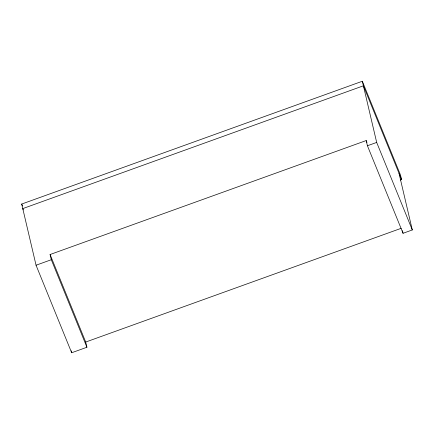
<?xml version="1.0" encoding="UTF-8"?>
<svg xmlns="http://www.w3.org/2000/svg" width="434" height="434" viewBox="0 0 434 434"><rect width="100%" height="100%" fill="white"/><g stroke="black" fill="none" stroke-linecap="round" stroke-linejoin="round"><path stroke-width="0.65" d="M366.969 142.433L366.204 140.556L50.084 254.519L85.704 342.046L86.925 347.254L71.67 352.75L36.049 265.223L21.7 204.045L362.33 81.25L400.495 175.027L401.564 179.584L400.289 180.045M36.049 265.223L51.304 259.727L50.084 254.519M399.02 173.334L412.3 229.955L403.05 233.291L367.424 145.764L376.679 142.428L362.33 81.25M85.704 342.046L401.19 228.311M401.564 179.584L363.399 85.802L22.769 208.602L23.279 209.85M376.679 142.428L412.3 229.955M51.304 259.727L86.925 347.254M21.7 204.045L22.465 205.922M402.437 230.687L403.05 233.291M366.204 140.556L367.424 145.764M71.209 350.775L71.67 352.75"/></g></svg>
